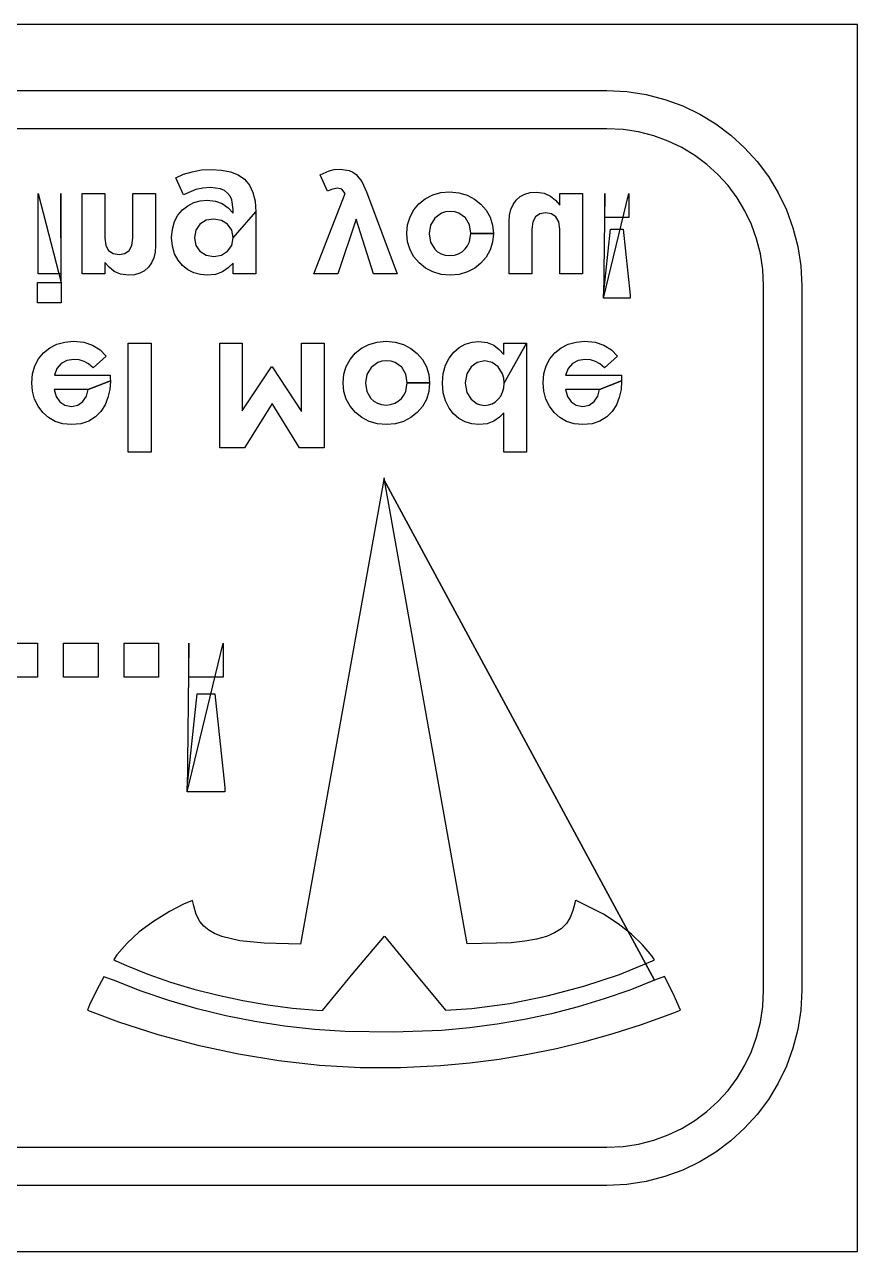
# Model space of a CAD drawing. Extents: x 0 to 571, y -350 to 220.
# Drawn here: x 150.4 to 299.6, y 0.4 to 220 of the extents above; entities that cross this region are included whole.
import ezdxf

# ---------------------------------------------------------------- set-up
doc = ezdxf.new("R2010")
doc.units = 0

msp = doc.modelspace()

# ---------------------------------------------------------------- linework, layer by layer
at = {"layer": 'Ebene 1'}
for p, q in [((299.6, 220), (0, 220)), ((299.6, 0.39999), (299.6, 220)), ((44.87704, 208.1742), (254.723, 208.1742)), ((254.723, 208.1742), (258.290177, 207.993837)), ((258.290177, 207.993837), (261.754294, 207.464454)), ((261.754294, 207.464454), (265.097815, 206.60361)), ((265.097815, 206.60361), (268.303206, 205.428864)), ((268.303206, 205.428864), (271.352933, 203.957775)), ((271.352933, 203.957775), (274.229459, 202.207901)), ((274.229459, 202.207901), (276.915252, 200.196803)), ((254.723, 201.3458), (44.877, 201.3458)), ((257.610369, 201.201865), (254.723, 201.3458)), ((260.410307, 200.779166), (257.610369, 201.201865)), ((263.109176, 200.091361), (260.410307, 200.779166)), ((265.693334, 199.152108), (263.109176, 200.091361)), ((276.915252, 200.196803), (279.392775, 197.942038)), ((268.149143, 197.975066), (265.693334, 199.152108)), ((270.462963, 196.573893), (268.149143, 197.975066)), ((279.392775, 197.942038), (281.644494, 195.461165)), ((272.621153, 194.962247), (270.462963, 196.573893)), ((281.644494, 195.461165), (283.652875, 192.771744)), ((274.610075, 193.153788), (272.621153, 194.962247)), ((276.416088, 191.162172), (274.610075, 193.153788)), ((278.025553, 189.001059), (276.416088, 191.162172)), ((283.652875, 192.771744), (285.400382, 189.891333)), ((279.424829, 186.684107), (278.025553, 189.001059)), ((285.400382, 189.891333), (286.869481, 186.837492)), ((280.600278, 184.224973), (279.424829, 186.684107)), ((286.869481, 186.837492), (288.042637, 183.627779)), ((281.538259, 181.637318), (280.600278, 184.224973)), ((288.042637, 183.627779), (288.902316, 180.279754)), ((282.225133, 178.934798), (281.538259, 181.637318)), ((288.902316, 180.279754), (289.430981, 176.810974)), ((282.64726, 176.131073), (282.225133, 178.934798)), ((282.791, 173.2398), (282.64726, 176.131073)), ((289.430981, 176.810974), (289.6111, 173.239)), ((282.791, 47.1608), (282.791, 173.2398)), ((289.6111, 173.239), (289.6111, 47.1608)), ((214.746, 138.548), (199.8509, 55.3896)), ((214.81062, 138.88938), (214.746, 138.548)), ((214.746, 138.548), (263.2479, 48.9417)), ((263.24792, 48.9417), (214.746, 138.548)), ((214.88792, 138.45049), (214.81062, 138.88938)), ((229.68662, 55.43409), (214.88792, 138.45049)), ((178.917284, 62.550464), (176.37044, 61.25276)), ((180.50757, 63.21852), (178.917284, 62.550464)), ((180.74264, 62.23475), (180.50757, 63.21852)), ((181.16931, 60.698166), (180.74264, 62.23475)), ((248.95738, 62.74342), (248.64927, 61.40143)), ((249.049495, 63.167158), (248.95738, 62.74342)), ((249.23701, 63.19812), (249.049495, 63.167158)), ((254.11056, 60.75203), (249.23701, 63.19812)), ((173.497485, 59.481458), (170.964746, 57.586891)), ((176.37044, 61.25276), (173.497485, 59.481458)), ((181.84798, 59.45943), (181.16931, 60.698166)), ((182.538233, 58.624957), (181.84798, 59.45943)), ((248.163921, 60.150537), (247.467122, 59.074569)), ((248.64927, 61.40143), (248.163921, 60.150537)), ((256.761562, 59.020448), (254.11056, 60.75203)), ((170.964746, 57.586891), (168.785942, 55.580396)), ((183.407316, 57.900871), (182.538233, 58.624957)), ((184.471996, 57.281464), (183.407316, 57.900871)), ((185.749039, 56.761028), (184.471996, 57.281464)), ((245.349928, 57.400908), (243.884912, 56.779965)), ((246.53656, 58.161901), (245.349928, 57.400908)), ((247.467122, 59.074569), (246.53656, 58.161901)), ((259.109052, 57.181668), (256.761562, 59.020448)), ((261.118177, 55.265723), (259.109052, 57.181668)), ((168.785942, 55.580396), (166.97479, 53.47331)), ((189.007282, 55.99423), (185.749039, 56.761028)), ((193.31618, 55.55481), (189.007282, 55.99423)), ((199.8509, 55.3896), (193.31618, 55.55481)), ((209.29791, 50.23187), (214.86913, 56.84801)), ((214.86913, 56.84801), (220.32195, 50.21166)), ((237.59647, 55.64119), (229.68662, 55.43409)), ((240.030494, 55.911731), (237.59647, 55.64119)), ((242.119205, 56.287447), (240.030494, 55.911731)), ((243.884912, 56.779965), (242.119205, 56.287447)), ((262.75408, 53.30265), (261.118177, 55.265723)), ((166.97479, 53.47331), (166.39682, 52.62959)), ((263.24734, 52.62452), (262.75408, 53.30265)), ((166.39682, 52.62959), (166.76257, 52.4015)), ((166.76257, 52.4015), (168.68887, 51.57126)), ((168.68887, 51.57126), (172.506483, 50.029254)), ((256.95693, 49.98978), (262.86494, 52.42943)), ((262.86494, 52.42943), (263.24734, 52.62452)), ((164.60557, 49.567), (163.35226, 47.24176)), ((166.3682, 48.93297), (164.60557, 49.567)), ((171.29781, 47.005389), (166.3682, 48.93297)), ((172.506483, 50.029254), (176.550617, 48.619658)), ((176.550617, 48.619658), (180.771352, 47.35415)), ((203.80095, 43.53366), (209.29791, 50.23187)), ((220.32195, 50.21166), (225.80084, 43.59522)), ((250.613677, 47.8691), (256.95693, 49.98978)), ((263.2479, 48.9417), (258.808428, 47.183879)), ((265.0219, 49.60501), (263.24792, 48.9417)), ((266.607704, 46.551856), (265.0219, 49.60501)), ((163.35226, 47.24176), (162.075661, 44.572147)), ((176.284741, 45.303856), (171.29781, 47.005389)), ((180.771352, 47.35415), (185.11877, 46.244408)), ((185.11877, 46.244408), (189.54295, 45.302109)), ((237.315884, 44.805289), (244.039348, 46.134641)), ((244.039348, 46.134641), (250.613677, 47.8691)), ((258.808428, 47.183879), (254.239239, 45.598029)), ((267.90364, 43.58925), (266.607704, 46.551856)), ((282.64726, 44.269545), (282.791, 47.1608)), ((289.6111, 47.1608), (289.430981, 43.588809)), ((162.075661, 44.572147), (161.73222, 43.59812)), ((181.336645, 43.826678), (176.284741, 45.303856)), ((189.54295, 45.302109), (193.993973, 44.538933)), ((193.993973, 44.538933), (198.42192, 43.966557)), ((198.42192, 43.966557), (202.77687, 43.59666)), ((230.52523, 43.89993), (237.315884, 44.805289)), ((249.559278, 44.188625), (244.787487, 42.960141)), ((254.239239, 45.598029), (249.559278, 44.188625)), ((282.225133, 41.465835), (282.64726, 44.269545)), ((161.73222, 43.59812), (167.22587, 41.5227)), ((186.461175, 42.572161), (181.336645, 43.826678)), ((191.665983, 41.538612), (186.461175, 42.572161)), ((202.77687, 43.59666), (203.80095, 43.53366)), ((225.80084, 43.59522), (230.52523, 43.89993)), ((239.942811, 41.917052), (235.044192, 41.063833)), ((244.787487, 42.960141), (239.942811, 41.917052)), ((260.937957, 41.032297), (266.02527, 42.85615)), ((266.02527, 42.85615), (267.90364, 43.58925)), ((289.430981, 43.588809), (288.902316, 40.120018)), ((167.22587, 41.5227), (174.307931, 39.234499)), ((196.958722, 40.724336), (191.665983, 41.538612)), ((202.347043, 40.12764), (196.958722, 40.724336)), ((207.8386, 39.74683), (202.347043, 40.12764)), ((216.509256, 39.651566), (207.8386, 39.74683)), ((225.1609, 39.9449), (216.509256, 39.651566)), ((230.110574, 40.404957), (225.1609, 39.9449)), ((235.044192, 41.063833), (230.110574, 40.404957)), ((255.860729, 39.406476), (260.937957, 41.032297)), ((281.538259, 38.763328), (282.225133, 41.465835)), ((288.902316, 40.120018), (288.042637, 36.771984)), ((174.307931, 39.234499), (181.481917, 37.311596)), ((245.687095, 36.737864), (250.781228, 37.97592)), ((250.781228, 37.97592), (255.860729, 39.406476)), ((280.600278, 36.175684), (281.538259, 38.763328)), ((181.481917, 37.311596), (188.720341, 35.757739)), ((188.720341, 35.757739), (195.99572, 34.576674)), ((235.405498, 34.828182), (240.565971, 35.68954)), ((240.565971, 35.68954), (245.687095, 36.737864)), ((279.424829, 33.716561), (280.600278, 36.175684)), ((288.042637, 36.771984), (286.869481, 33.562266)), ((195.99572, 34.576674), (203.280567, 33.77215)), ((203.280567, 33.77215), (210.547398, 33.347914)), ((210.547398, 33.347914), (217.768727, 33.307715)), ((217.768727, 33.307715), (224.91707, 33.6553)), ((224.91707, 33.6553), (230.193317, 34.151025)), ((230.193317, 34.151025), (235.405498, 34.828182)), ((278.025553, 31.399617), (279.424829, 33.716561)), ((286.869481, 33.562266), (285.400382, 30.508422)), ((276.416088, 29.23851), (278.025553, 31.399617)), ((274.610075, 27.2469), (276.416088, 29.23851)), ((285.400382, 30.508422), (283.652875, 27.628012)), ((272.621153, 25.438444), (274.610075, 27.2469)), ((283.652875, 27.628012), (281.644494, 24.938594)), ((270.462963, 23.826802), (272.621153, 25.438444)), ((281.644494, 24.938594), (279.392775, 22.457725)), ((265.693334, 21.248591), (268.149143, 22.425631)), ((268.149143, 22.425631), (270.462963, 23.826802)), ((279.392775, 22.457725), (276.915252, 20.202965)), ((260.410307, 19.621534), (263.109176, 20.309339)), ((263.109176, 20.309339), (265.693334, 21.248591)), ((276.915252, 20.202965), (274.229459, 18.191872)), ((44.87704, 19.0549), (254.723, 19.0549)), ((254.723, 19.0549), (257.610369, 19.198835)), ((257.610369, 19.198835), (260.410307, 19.621534)), ((274.229459, 18.191872), (271.352933, 16.442005)), ((271.352933, 16.442005), (268.303206, 14.970922)), ((265.097815, 13.796181), (261.754294, 12.935342)), ((268.303206, 14.970922), (265.097815, 13.796181)), ((254.723, 12.2256), (44.877, 12.2256)), ((258.290177, 12.405962), (254.723, 12.2256)), ((261.754294, 12.935342), (258.290177, 12.405962)), ((0, 0.39999), (299.6, 0.39999))]:
    msp.add_line(p, q, dxfattribs=at)
at = {"layer": 'Layer 1'}
for p, q in [((178.920585, 193.202457), (180.46514, 193.66382)), ((180.46514, 193.66382), (182.10999, 193.964713)), ((182.10999, 193.964713), (183.83508, 194.06501)), ((183.83508, 194.06501), (185.713953, 193.958028)), ((185.713953, 193.958028), (187.33875, 193.63708)), ((187.33875, 193.63708), (188.709458, 193.088795)), ((203.34756, 193.10255), (204.97903, 193.82468)), ((204.97903, 193.82468), (205.901752, 194.025267)), ((205.901752, 194.025267), (206.9582, 194.09213)), ((206.9582, 194.09213), (208.56294, 193.87817)), ((208.56294, 193.87817), (209.218202, 193.597337)), ((209.218202, 193.597337), (209.79323, 193.18278)), ((177.49638, 192.56725), (178.920585, 193.202457)), ((178.88715, 189.51826), (177.49638, 192.56725)), ((188.709458, 193.088795), (189.82608, 192.2998)), ((189.82608, 192.2998), (190.708683, 191.256723)), ((190.708683, 191.256723), (191.32383, 189.94619)), ((204.71158, 190.16053), (203.34756, 193.10255)), ((209.79323, 193.18278), (210.80956, 191.92574)), ((210.80956, 191.92574), (211.66542, 190.0803)), ((152.8427, 175.397), (152.8427, 189.7326)), ((152.8427, 189.7326), (157.015, 173.819)), ((157.015, 173.819), (156.90802, 189.7326)), ((156.90802, 189.7326), (156.90802, 175.397)), ((160.75294, 175.39638), (160.75294, 189.73198)), ((160.75294, 189.73198), (164.81826, 189.73198)), ((164.81826, 189.73198), (164.81826, 181.73506)), ((169.81968, 189.73198), (173.885, 189.732)), ((169.81968, 181.73506), (169.81968, 189.73198)), ((173.885, 189.732), (173.885, 180.45129)), ((181.13378, 190.4811), (178.88715, 189.51826)), ((182.35739, 190.741867), (181.13378, 190.4811)), ((183.7281, 190.82879), (182.35739, 190.741867)), ((185.540108, 190.581395), (183.7281, 190.82879)), ((186.240504, 190.272151), (185.540108, 190.581395)), ((186.80383, 189.83921), (186.240504, 190.272151)), ((187.248479, 189.285909), (186.80383, 189.83921)), ((187.566085, 188.615597), (187.248479, 189.285909)), ((191.32383, 189.94619), (191.704958, 188.37489)), ((202.25099, 175.397), (207.86755, 189.7861)), ((205.56744, 190.56172), (204.71158, 190.16053)), ((206.45004, 190.72219), (205.56744, 190.56172)), ((207.27915, 190.50823), (206.45004, 190.72219)), ((207.86755, 189.7861), (207.27915, 190.50823)), ((211.66542, 190.0803), (217.175, 175.397)), ((222.206402, 188.802647), (223.53031, 189.49135)), ((223.53031, 189.49135), (225.007997, 189.912587)), ((225.007997, 189.912587), (226.60604, 190.053)), ((226.60604, 190.053), (228.224147, 189.9059)), ((228.224147, 189.9059), (229.70853, 189.4646)), ((229.70853, 189.4646), (231.032432, 188.769217)), ((238.48298, 188.58196), (239.190067, 189.202121)), ((239.190067, 189.202121), (240.027538, 189.645093)), ((240.027538, 189.645093), (240.995392, 189.910876)), ((240.995392, 189.910876), (242.09363, 189.99947)), ((242.09363, 189.99947), (243.4844, 189.81225)), ((243.4844, 189.81225), (244.60771, 189.30409)), ((244.60771, 189.30409), (245.51706, 188.58196)), ((246.29268, 187.69935), (246.29268, 189.73202)), ((246.29268, 189.73202), (250.358, 189.732)), ((250.358, 189.732), (250.358, 175.3964)), ((254.13, 171.01), (258.67674, 189.7319)), ((254.34396, 189.7319), (254.13, 171.01)), ((254.34396, 185.45261), (254.34396, 189.7319)), ((258.67674, 189.7319), (258.67674, 185.45261)), ((177.904253, 185.867493), (178.69993, 186.81696)), ((178.69993, 186.81696), (179.6494, 187.572523)), ((179.6494, 187.572523), (180.73259, 188.12749)), ((180.73259, 188.12749), (181.909395, 188.448438)), ((181.909395, 188.448438), (183.13969, 188.55542)), ((183.13969, 188.55542), (184.630755, 188.401633)), ((184.630755, 188.401633), (185.84099, 187.94027)), ((185.84099, 187.94027), (186.8707, 187.204773)), ((186.8707, 187.204773), (187.82017, 186.22856)), ((187.82017, 186.92394), (187.566085, 188.615597)), ((187.82017, 186.22856), (187.82017, 186.92394)), ((191.704958, 188.37489), (191.832, 186.49601)), ((219.46498, 185.55975), (220.160365, 186.816792)), ((220.160365, 186.816792), (221.06972, 187.91336)), ((221.06972, 187.91336), (222.206402, 188.802647)), ((231.032432, 188.769217), (232.16912, 187.85987)), ((232.16912, 187.85987), (233.09853, 186.763302)), ((233.09853, 186.763302), (233.8006, 185.50626)), ((237.304505, 185.853912), (237.5402, 186.896987)), ((237.5402, 186.896987), (237.933025, 187.806337)), ((237.933025, 187.806337), (238.48298, 188.58196)), ((245.51706, 188.58196), (246.29268, 187.69935)), ((176.901293, 183.386845), (177.28242, 184.73081)), ((177.28242, 184.73081), (177.904253, 185.867493)), ((182.94579, 184.958133), (181.82916, 184.27612)), ((184.3165, 185.18547), (182.94579, 184.958133)), ((185.70727, 184.94476), (184.3165, 185.18547)), ((186.80383, 184.27612), (185.70727, 184.94476)), ((191.832, 186.496), (187.82017, 181.86902)), ((187.82017, 181.81552), (191.832, 186.496)), ((191.832, 186.49601), (191.832, 186.496)), ((191.832, 186.496), (191.832, 175.3966)), ((209.81998, 185.15913), (206.55702, 175.397)), ((212.94921, 175.397), (209.81998, 185.15913)), ((219.02368, 184.148925), (219.46498, 185.55975)), ((223.93149, 185.37254), (223.15587, 184.1155)), ((225.10829, 186.2284), (223.93149, 185.37254)), ((225.843797, 186.469112), (225.10829, 186.2284)), ((226.65954, 186.54935), (225.843797, 186.469112)), ((227.48865, 186.475797), (226.65954, 186.54935)), ((228.21078, 186.25514), (227.48865, 186.475797)), ((229.38758, 185.39929), (228.21078, 186.25514)), ((230.10971, 184.16899), (229.38758, 185.39929)), ((233.8006, 185.50626), (234.2419, 184.095432)), ((237.22594, 184.67711), (237.304505, 185.853912)), ((237.22594, 175.3964), (237.22594, 184.67711)), ((241.451735, 184.663735), (241.29126, 183.39332)), ((241.93316, 185.58646), (241.451735, 184.663735)), ((242.708777, 186.128057), (241.93316, 185.58646)), ((243.75185, 186.30859), (242.708777, 186.128057)), ((244.801618, 186.128057), (243.75185, 186.30859)), ((245.5973, 185.58646), (244.801618, 186.128057)), ((246.118835, 184.663735), (245.5973, 185.58646)), ((246.29268, 183.39332), (246.118835, 184.663735)), ((258.67674, 185.45261), (254.34396, 185.45261)), ((176.77425, 181.86903), (176.901293, 183.386845)), ((181.086975, 183.219675), (180.83958, 181.86902)), ((181.82916, 184.27612), (181.086975, 183.219675)), ((187.55271, 183.2063), (186.80383, 184.27612)), ((187.82017, 181.86902), (187.55271, 183.2063)), ((218.87658, 182.64449), (219.02368, 184.148925)), ((218.87658, 182.59099), (218.87658, 182.64449)), ((219.02368, 181.09324), (218.87658, 182.59099)), ((223.15587, 184.1155), (222.88841, 182.591)), ((222.88841, 182.591), (222.88841, 182.5375)), ((222.88841, 182.5375), (223.12912, 181.03975)), ((230.37717, 182.6445), (230.10971, 184.16899)), ((230.10971, 181.09324), (230.37717, 182.59099)), ((234.389, 182.591), (230.37717, 182.6445)), ((230.37717, 182.59099), (234.389, 182.591)), ((234.2419, 184.095432), (234.389, 182.59099)), ((234.389, 182.5375), (234.2419, 181.03975)), ((234.389, 182.591), (234.389, 182.5375)), ((234.389, 182.59099), (234.389, 182.591)), ((241.29126, 183.39332), (241.29126, 175.3964)), ((246.29268, 175.3964), (246.29268, 183.39332)), ((254.13, 171.54491), (255.38704, 183.36641)), ((255.38704, 183.36641), (257.63366, 183.36641)), ((257.63366, 183.36641), (258.8907, 171.54491)), ((164.81826, 181.73506), (164.98542, 180.471333)), ((164.98542, 180.471333), (165.4869, 179.56867)), ((169.17779, 179.56867), (169.659207, 180.471333)), ((169.659207, 180.471333), (169.81968, 181.73506)), ((173.885, 180.45129), (173.804764, 179.274484)), ((176.77425, 181.81553), (176.77425, 181.86903)), ((176.907978, 180.304408), (176.77425, 181.81553)), ((177.30916, 178.9805), (176.907978, 180.304408)), ((180.83958, 181.86902), (180.83958, 181.81552)), ((180.83958, 181.81552), (181.10703, 180.47825)), ((181.10703, 180.47825), (181.82916, 179.43517)), ((186.80383, 179.43517), (187.55271, 180.47825)), ((187.55271, 180.47825), (187.82017, 181.81552)), ((219.46498, 179.70247), (219.02368, 181.09324)), ((223.12912, 181.03975), (223.878, 179.78271)), ((229.33409, 179.8362), (229.78208, 180.417915)), ((229.78208, 180.417915), (230.10971, 181.09324)), ((234.2419, 181.03975), (233.8006, 179.64898)), ((165.4869, 179.56867), (166.302642, 179.00701)), ((166.302642, 179.00701), (167.35909, 178.81979)), ((167.35909, 178.81979), (168.402165, 179.00701)), ((168.402165, 179.00701), (169.17779, 179.56867)), ((173.564055, 178.231408), (173.162874, 177.322059)), ((173.804764, 179.274484), (173.564055, 178.231408)), ((177.930995, 177.823757), (177.30916, 178.9805)), ((181.82916, 179.43517), (182.92573, 178.73978)), ((182.92573, 178.73978), (184.3165, 178.49907)), ((184.3165, 178.49907), (185.70727, 178.73978)), ((185.70727, 178.73978), (186.80383, 179.43517)), ((220.16705, 178.425372), (219.46498, 179.70247)), ((221.09646, 177.32212), (220.16705, 178.425372)), ((223.878, 179.78271), (224.406225, 179.307977)), ((224.406225, 179.307977), (225.02806, 178.9536)), ((225.02806, 178.9536), (225.770245, 178.712887)), ((225.770245, 178.712887), (226.60604, 178.63265)), ((226.60604, 178.63265), (227.401725, 178.712887)), ((227.401725, 178.712887), (228.13054, 178.9536)), ((228.13054, 178.9536), (228.779122, 179.334725)), ((228.779122, 179.334725), (229.33409, 179.8362)), ((233.09853, 178.37857), (232.16912, 177.29538)), ((233.8006, 179.64898), (233.09853, 178.37857)), ((165.56714, 176.57319), (164.81826, 177.42904)), ((164.81826, 177.42904), (164.81826, 175.39638)), ((166.50323, 175.82431), (165.56714, 176.57319)), ((167.62655, 175.31614), (166.50323, 175.82431)), ((171.905836, 175.926279), (171.076722, 175.483307)), ((172.60122, 176.54644), (171.905836, 175.926279)), ((173.162874, 177.322059), (172.60122, 176.54644)), ((178.72668, 176.86761), (177.930995, 177.823757)), ((179.676145, 176.118732), (178.72668, 176.86761)), ((180.75934, 175.58382), (179.676145, 176.118732)), ((185.86774, 175.74429), (184.650817, 175.282935)), ((186.877383, 176.43299), (185.86774, 175.74429)), ((187.76667, 177.26879), (186.877383, 176.43299)), ((187.76667, 175.3966), (187.76667, 177.26879)), ((222.233148, 176.412773), (221.09646, 177.32212)), ((223.55705, 175.71739), (222.233148, 176.412773)), ((225.041432, 175.27609), (223.55705, 175.71739)), ((229.73527, 175.71739), (228.257582, 175.27609)), ((231.052492, 176.392712), (229.73527, 175.71739)), ((232.16912, 177.29538), (231.052492, 176.392712)), ((152.736, 170.20835), (152.736, 173.819)), ((152.736, 173.819), (157.015, 173.819)), ((156.90802, 175.397), (152.8427, 175.397)), ((157.015, 173.819), (157.015, 170.20835)), ((164.81826, 175.39638), (160.75294, 175.39638)), ((169.01731, 175.12893), (167.62655, 175.31614)), ((170.113881, 175.217524), (169.01731, 175.12893)), ((171.076722, 175.483307), (170.113881, 175.217524)), ((181.929458, 175.242818), (180.75934, 175.58382)), ((183.13969, 175.12915), (181.929458, 175.242818)), ((184.650817, 175.282935), (183.13969, 175.12915)), ((191.832, 175.3966), (187.76667, 175.3966)), ((206.55702, 175.397), (202.25099, 175.397)), ((217.175, 175.397), (212.94921, 175.397)), ((226.65954, 175.12899), (225.041432, 175.27609)), ((228.257582, 175.27609), (226.65954, 175.12899)), ((241.29126, 175.3964), (237.22594, 175.3964)), ((250.358, 175.3964), (246.29268, 175.3964)), ((254.13, 171.01), (254.13, 171.54491)), ((258.8907, 171.54491), (258.8907, 171.01)), ((157.015, 170.20835), (152.736, 170.20835)), ((258.8907, 171.01), (254.13, 171.01)), ((154.940992, 162.124073), (156.21809, 162.77265)), ((156.21809, 162.77265), (157.66235, 163.173833)), ((157.66235, 163.173833), (159.21359, 163.30756)), ((159.21359, 163.30756), (161.038977, 163.133715)), ((161.038977, 163.133715), (162.61028, 162.61218)), ((162.61028, 162.61218), (163.947558, 161.756323)), ((169.01067, 143.4627), (169.01067, 162.987)), ((169.01067, 162.987), (173.076, 162.987)), ((173.076, 162.987), (173.076, 143.4627)), ((185.39211, 144.265), (185.39211, 162.9869)), ((185.39211, 162.9869), (189.43069, 162.9869)), ((189.43069, 162.9869), (189.43069, 150.8444)), ((200.02193, 162.98686), (204.114, 162.987)), ((200.02193, 150.76416), (200.02193, 162.98686)), ((204.114, 162.987), (204.114, 144.265)), ((210.792407, 162.057647), (212.11631, 162.74635)), ((212.11631, 162.74635), (213.594, 163.167587)), ((213.594, 163.167587), (215.19205, 163.308)), ((215.19205, 163.308), (216.810155, 163.1609)), ((216.810155, 163.1609), (218.29453, 162.7196)), ((218.29453, 162.7196), (219.618437, 162.024217)), ((228.259383, 162.177913), (229.36932, 162.773)), ((229.36932, 162.773), (230.566188, 163.134065)), ((230.566188, 163.134065), (231.80317, 163.25442)), ((231.80317, 163.25442), (233.267488, 163.093948)), ((233.267488, 163.093948), (234.45098, 162.61253)), ((234.45098, 162.61253), (235.440562, 161.856968)), ((236.26967, 162.98697), (240.335, 162.987)), ((236.26967, 160.92756), (236.26967, 162.98697)), ((240.335, 162.987), (236.32316, 155.84593)), ((236.32316, 155.79243), (240.335, 162.987)), ((240.335, 162.987), (240.335, 143.4627)), ((246.513995, 162.124073), (247.7911, 162.77265)), ((247.7911, 162.77265), (249.235355, 163.173833)), ((249.235355, 163.173833), (250.7866, 163.30756)), ((250.7866, 163.30756), (252.61198, 163.133715)), ((252.61198, 163.133715), (254.18328, 162.61218)), ((254.18328, 162.61218), (255.520557, 161.756323)), ((152.955135, 160.171648), (153.83774, 161.24816)), ((153.83774, 161.24816), (154.940992, 162.124073)), ((165.07087, 160.63301), (162.74401, 158.5736)), ((163.947558, 161.756323), (165.07087, 160.63301)), ((208.746372, 160.071792), (209.65572, 161.16836)), ((209.65572, 161.16836), (210.792407, 162.057647)), ((219.618437, 162.024217), (220.75512, 161.11487)), ((220.75512, 161.11487), (221.68453, 160.018302)), ((226.460742, 160.292353), (227.28317, 161.35549)), ((227.28317, 161.35549), (228.259383, 162.177913)), ((235.440562, 161.856968), (236.26967, 160.92756)), ((244.52814, 160.171648), (245.41074, 161.24816)), ((245.41074, 161.24816), (246.513995, 162.124073)), ((256.64387, 160.63301), (254.31701, 158.5736)), ((255.520557, 161.756323), (256.64387, 160.63301)), ((151.865255, 157.48372), (152.2865, 158.92129)), ((152.2865, 158.92129), (152.955135, 160.171648)), ((156.211407, 158.45993), (155.76342, 157.23632)), ((156.96697, 159.34922), (156.211407, 158.45993)), ((158.010042, 159.870762), (156.96697, 159.34922)), ((159.26708, 160.04461), (158.010042, 159.870762)), ((160.229925, 159.957685), (159.26708, 160.04461)), ((161.08578, 159.69691), (160.229925, 159.957685)), ((161.901522, 159.242237), (161.08578, 159.69691)), ((162.74401, 158.5736), (161.901522, 159.242237)), ((189.43069, 150.8444), (194.64607, 158.76108)), ((194.64607, 158.76108), (194.75305, 158.76108)), ((194.75305, 158.76108), (200.02193, 150.76416)), ((207.609682, 157.403925), (208.05099, 158.81475)), ((208.05099, 158.81475), (208.746372, 160.071792)), ((212.51749, 158.62754), (211.74187, 157.3705)), ((213.6943, 159.4834), (212.51749, 158.62754)), ((214.4298, 159.724112), (213.6943, 159.4834)), ((215.24554, 159.80435), (214.4298, 159.724112)), ((216.07465, 159.730797), (215.24554, 159.80435)), ((216.79678, 159.51014), (216.07465, 159.730797)), ((217.97359, 158.65429), (216.79678, 159.51014)), ((218.69572, 157.42399), (217.97359, 158.65429)), ((221.68453, 160.018302), (222.3866, 158.76126)), ((222.3866, 158.76126), (222.8279, 157.350432)), ((225.410978, 157.53756), (225.81216, 159.02862)), ((225.81216, 159.02862), (226.460742, 160.292353)), ((230.38565, 158.73445), (229.61003, 157.47741)), ((231.48222, 159.53682), (230.38565, 158.73445)), ((232.84624, 159.80428), (231.48222, 159.53682)), ((234.18352, 159.53682), (232.84624, 159.80428)), ((235.28009, 158.73445), (234.18352, 159.53682)), ((236.02896, 157.47741), (235.28009, 158.73445)), ((243.438255, 157.48372), (243.8595, 158.92129)), ((243.8595, 158.92129), (244.52814, 160.171648)), ((247.784407, 158.45993), (247.33642, 157.23632)), ((248.53997, 159.34922), (247.784407, 158.45993)), ((249.58305, 159.870762), (248.53997, 159.34922)), ((250.84009, 160.04461), (249.58305, 159.870762)), ((251.80293, 159.957685), (250.84009, 160.04461)), ((252.65879, 159.69691), (251.80293, 159.957685)), ((253.474525, 159.242237), (252.65879, 159.69691)), ((254.31701, 158.5736), (253.474525, 159.242237)), ((151.72484, 155.89905), (151.865255, 157.48372)), ((155.76342, 157.23632), (165.73951, 157.23632)), ((165.793, 156.22), (161.83466, 154.69551)), ((161.83466, 154.69551), (165.793, 156.22)), ((165.793, 156.1665), (165.686017, 154.675435)), ((165.73951, 157.23632), (165.76621, 156.72816)), ((165.76621, 156.72816), (165.79301, 156.21999)), ((165.793, 156.22), (165.793, 156.1665)), ((165.79301, 156.21999), (165.793, 156.22)), ((207.46258, 155.89949), (207.609682, 157.403925)), ((211.74187, 157.3705), (211.47442, 155.846)), ((218.96317, 155.8995), (218.69572, 157.42399)), ((222.8279, 157.350432), (222.975, 155.84599)), ((225.27725, 155.8459), (225.410978, 157.53756)), ((229.61003, 157.47741), (229.34258, 155.84593)), ((236.24961, 156.695105), (236.02896, 157.47741)), ((236.32316, 155.84593), (236.24961, 156.695105)), ((243.29784, 155.89905), (243.438255, 157.48372)), ((247.33642, 157.23632), (257.31251, 157.23632)), ((257.366, 156.22), (253.40766, 154.69551)), ((253.40766, 154.69551), (257.366, 156.22)), ((257.366, 156.1665), (257.259017, 154.675435)), ((257.31251, 157.23632), (257.33931, 156.72816)), ((257.33931, 156.72816), (257.36601, 156.21999)), ((257.366, 156.22), (257.366, 156.1665)), ((257.36601, 156.21999), (257.366, 156.22)), ((151.72484, 155.84555), (151.72484, 155.89905)), ((151.851882, 154.361175), (151.72484, 155.84555)), ((152.23301, 152.95703), (151.851882, 154.361175)), ((161.83466, 154.69551), (155.70993, 154.69551)), ((155.70993, 154.69551), (156.084368, 153.445153)), ((161.50034, 153.46521), (161.83466, 154.69551)), ((165.686017, 154.675435), (165.36507, 153.25124)), ((207.46258, 155.84599), (207.46258, 155.89949)), ((207.609682, 154.34824), (207.46258, 155.84599)), ((208.05099, 152.95747), (207.609682, 154.34824)), ((211.47442, 155.846), (211.47442, 155.7925)), ((211.47442, 155.7925), (211.71513, 154.29475)), ((211.71513, 154.29475), (212.464, 153.03771)), ((218.368083, 153.672915), (218.69572, 154.34824)), ((218.69572, 154.34824), (218.96317, 155.84599)), ((222.975, 155.846), (218.96317, 155.8995)), ((218.96317, 155.84599), (222.975, 155.846)), ((222.8279, 154.29475), (222.3866, 152.90398)), ((222.975, 155.7925), (222.8279, 154.29475)), ((222.975, 155.846), (222.975, 155.7925)), ((222.975, 155.84599), (222.975, 155.846)), ((225.27725, 155.7924), (225.27725, 155.8459)), ((225.410978, 154.107433), (225.27725, 155.7924)), ((225.81216, 152.63643), (225.410978, 154.107433)), ((229.34258, 155.84593), (229.34258, 155.79243)), ((229.34258, 155.79243), (229.61003, 154.16095)), ((229.61003, 154.16095), (230.38565, 152.93066)), ((235.708017, 153.499), (236.02896, 154.1877)), ((236.02896, 154.1877), (236.24961, 154.949947)), ((236.24961, 154.949947), (236.32316, 155.79243)), ((243.29784, 155.84555), (243.29784, 155.89905)), ((243.424882, 154.361175), (243.29784, 155.84555)), ((243.80601, 152.95703), (243.424882, 154.361175)), ((253.40766, 154.69551), (247.28293, 154.69551)), ((247.28293, 154.69551), (247.657367, 153.445153)), ((253.07334, 153.46521), (253.40766, 154.69551)), ((257.259017, 154.675435), (256.93807, 153.25124)), ((152.868215, 151.679933), (152.23301, 152.95703)), ((153.70401, 150.57668), (152.868215, 151.679933)), ((156.084368, 153.445153), (156.72626, 152.47562)), ((156.72626, 152.47562), (157.648978, 151.853788)), ((157.648978, 151.853788), (158.81241, 151.64651)), ((158.81241, 151.64651), (159.969157, 151.860475)), ((159.969157, 151.860475), (160.87182, 152.50237)), ((160.87182, 152.50237), (161.50034, 153.46521)), ((164.843532, 151.920645), (164.08128, 150.7639)), ((165.36507, 153.25124), (164.843532, 151.920645)), ((194.75305, 152.18168), (189.83187, 144.265)), ((199.67424, 144.265), (194.75305, 152.18168)), ((208.75306, 151.680372), (208.05099, 152.95747)), ((209.68247, 150.57712), (208.75306, 151.680372)), ((212.464, 153.03771), (212.992225, 152.562977)), ((212.992225, 152.562977), (213.61406, 152.2086)), ((213.61406, 152.2086), (214.356253, 151.967887)), ((214.356253, 151.967887), (215.19205, 151.88765)), ((215.19205, 151.88765), (215.987728, 151.967887)), ((215.987728, 151.967887), (216.71654, 152.2086)), ((216.71654, 152.2086), (217.365122, 152.589725)), ((217.365122, 152.589725), (217.92009, 153.0912)), ((217.92009, 153.0912), (218.368083, 153.672915)), ((221.68453, 151.63357), (220.75512, 150.55038)), ((222.3866, 152.90398), (221.68453, 151.63357)), ((226.454055, 151.35933), (225.81216, 152.63643)), ((230.38565, 152.93066), (231.48222, 152.12829)), ((231.48222, 152.12829), (232.14417, 151.90764)), ((232.14417, 151.90764), (232.84624, 151.83409)), ((232.84624, 151.83409), (233.541625, 151.90764)), ((233.541625, 151.90764), (234.18352, 152.12829)), ((234.18352, 152.12829), (234.778607, 152.462612)), ((234.778607, 152.462612), (235.28009, 152.93066)), ((235.28009, 152.93066), (235.708017, 153.499)), ((244.441215, 151.679933), (243.80601, 152.95703)), ((245.27701, 150.57668), (244.441215, 151.679933)), ((247.657367, 153.445153), (248.29926, 152.47562)), ((248.29926, 152.47562), (249.221982, 151.853788)), ((249.221982, 151.853788), (250.38541, 151.64651)), ((250.38541, 151.64651), (251.542158, 151.860475)), ((251.542158, 151.860475), (252.44482, 152.50237)), ((252.44482, 152.50237), (253.07334, 153.46521)), ((256.416535, 151.920645), (255.65429, 150.7639)), ((256.93807, 153.25124), (256.416535, 151.920645)), ((154.727025, 149.667333), (153.70401, 150.57668)), ((155.92389, 148.97195), (154.727025, 149.667333)), ((163.111757, 149.781), (161.91489, 149.02544)), ((164.08128, 150.7639), (163.111757, 149.781)), ((210.819152, 149.667772), (209.68247, 150.57712)), ((212.14306, 148.97239), (210.819152, 149.667772)), ((219.638495, 149.647712), (218.32128, 148.97239)), ((220.75512, 150.55038), (219.638495, 149.647712)), ((227.25642, 150.30957), (226.454055, 151.35933)), ((228.232635, 149.467085), (227.25642, 150.30957)), ((229.34258, 148.86531), (228.232635, 149.467085)), ((235.460618, 149.721162), (234.47772, 149.02578)), ((236.26967, 150.52353), (235.460618, 149.721162)), ((236.26967, 143.4627), (236.26967, 150.52353)), ((246.300032, 149.667333), (245.27701, 150.57668)), ((247.4969, 148.97195), (246.300032, 149.667333)), ((254.684762, 149.781), (253.4879, 149.02544)), ((255.65429, 150.7639), (254.684762, 149.781)), ((157.301285, 148.53065), (155.92389, 148.97195)), ((158.81241, 148.38355), (157.301285, 148.53065)), ((160.484005, 148.544023), (158.81241, 148.38355)), ((161.91489, 149.02544), (160.484005, 148.544023)), ((213.627435, 148.53109), (212.14306, 148.97239)), ((215.24554, 148.38399), (213.627435, 148.53109)), ((216.843585, 148.53109), (215.24554, 148.38399)), ((218.32128, 148.97239), (216.843585, 148.53109)), ((230.546128, 148.504245), (229.34258, 148.86531)), ((231.80317, 148.38389), (230.546128, 148.504245)), ((233.287548, 148.544363), (231.80317, 148.38389)), ((234.47772, 149.02578), (233.287548, 148.544363)), ((248.874292, 148.53065), (247.4969, 148.97195)), ((250.38541, 148.38355), (248.874292, 148.53065)), ((252.057012, 148.544023), (250.38541, 148.38355)), ((253.4879, 149.02544), (252.057012, 148.544023)), ((173.076, 143.4627), (169.01067, 143.4627)), ((189.83187, 144.265), (185.39211, 144.265)), ((204.114, 144.265), (199.67424, 144.265)), ((240.335, 143.4627), (236.26967, 143.4627)), ((146.58207, 109.272), (152.742, 109.272)), ((152.742, 109.272), (152.742, 103.18811)), ((157.42506, 103.18811), (157.42506, 109.272)), ((157.42506, 109.272), (163.585, 109.272)), ((163.585, 109.272), (163.585, 103.18811)), ((168.26806, 103.18811), (168.26806, 109.272)), ((168.26806, 109.272), (174.428, 109.272)), ((174.428, 109.272), (174.428, 103.18811)), ((179.529, 82.6547), (185.99313, 109.2717)), ((179.8332, 109.2717), (179.529, 82.6547)), ((179.8332, 103.18781), (179.8332, 109.2717)), ((185.99313, 109.2717), (185.99313, 103.18781)), ((152.742, 103.18811), (146.58207, 103.18811)), ((163.585, 103.18811), (157.42506, 103.18811)), ((174.428, 103.18811), (168.26806, 103.18811)), ((185.99313, 103.18781), (179.8332, 103.18781)), ((179.529, 83.415186), (181.31615, 100.221886)), ((181.31615, 100.221886), (184.51019, 100.221886)), ((184.51019, 100.221886), (186.29733, 83.415186)), ((179.529, 82.6547), (179.529, 83.415186)), ((186.29733, 82.6547), (179.529, 82.6547)), ((186.29733, 83.415186), (186.29733, 82.6547))]:
    msp.add_line(p, q, dxfattribs=at)

doc.saveas('drawing.dxf')
